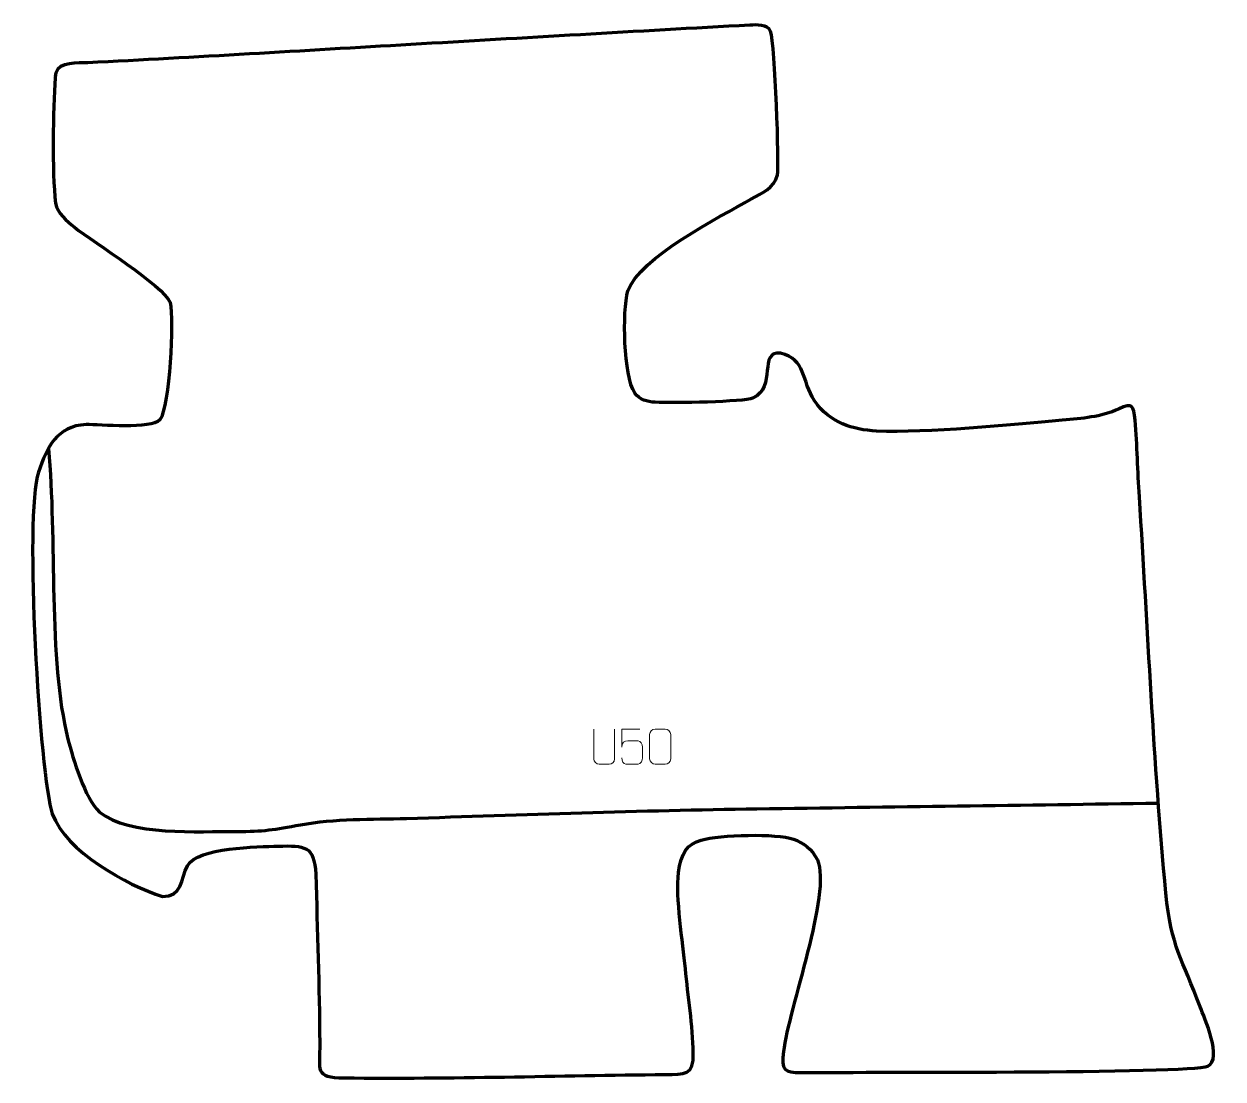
# Model space of a CAD drawing. Header units: millimetres. Extents: x 952 to 1810, y -46 to 709.
import ezdxf

# ---------------------------------------------------------------- set-up
doc = ezdxf.new("R2010")
doc.units = ezdxf.units.MM
doc.header["$MEASUREMENT"] = 0
doc.layers.add('layer 2', color=7, linetype='Continuous')
doc.layers.add('layer 3', color=7, linetype='Continuous')

msp = doc.modelspace()

# ---------------------------------------------------------------- linework, layer by layer
at = {"layer": 'layer 2', "color": 140, "lineweight": 158}
msp.add_open_spline([(969.9155, 405.226), (975.9882, 341.1094), (969.4406, 254.5431), (983.8347, 197.4137), (983.8347, 197.4137), (987.3955, 183.5664), (995.9237, 154.8977), (1006.2973, 145.2075), (1006.2973, 145.2075), (1027.8302, 127.9398), (1077.266, 131.5553), (1104.4548, 131.367), (1104.4548, 131.367), (1123.2151, 131.237), (1131.7288, 132.6904), (1149.9969, 136.1245), (1149.9969, 136.1245), (1174.1874, 140.672), (1201.1807, 139.8674), (1225.9294, 140.6674), (1225.9294, 140.6674), (1309.5429, 143.3699), (1392.7691, 146.4257), (1476.4222, 147.5975), (1476.4222, 147.5975), (1572.0604, 148.9373), (1667.6986, 150.2771), (1763.3368, 151.6169)], degree=3, knots=[0, 0, 0, 0, 0.125, 0.125, 0.125, 0.125, 0.25, 0.25, 0.25, 0.25, 0.375, 0.375, 0.375, 0.375, 0.5, 0.5, 0.5, 0.5, 0.625, 0.625, 0.625, 0.625, 0.75, 0.75, 0.75, 0.75, 1, 1, 1, 1], dxfattribs=at)
at = {"layer": 'layer 2', "color": 250, "lineweight": 9}
for points, knots in [([(1374.5373, 204.4607), (1374.5369, 198.9212), (1374.6327, 188.7194), (1374.6331, 183.179), (1374.6331, 183.179), (1374.4933, 180.9395), (1372.8161, 179.5133), (1370.6684, 179.5028), (1370.6684, 179.5028), (1368.3365, 179.5032), (1366.0046, 179.5032), (1363.6731, 179.5028), (1363.6731, 179.5028), (1361.7481, 179.4013), (1359.776, 181.2178), (1359.7872, 183.1623), (1359.7872, 183.1623), (1359.7875, 188.7242), (1359.8829, 198.8996), (1359.8825, 204.4607)], [0, 0, 0, 0, 0.16666667, 0.16666667, 0.16666667, 0.16666667, 0.33333333, 0.33333333, 0.33333333, 0.33333333, 0.5, 0.5, 0.5, 0.5, 0.66666667, 0.66666667, 0.66666667, 0.66666667, 1, 1, 1, 1]), ([(1392.6042, 204.4345), (1392.6042, 204.4345), (1379.7525, 204.4345), (1379.7525, 204.4345), (1379.7525, 204.4345), (1379.7528, 200.2039), (1379.7528, 195.973), (1379.7525, 191.7418), (1379.7525, 191.7418), (1379.7522, 195.0519), (1381.3832, 196.1237), (1384.1952, 196.1842), (1384.1952, 196.1842), (1386.6348, 196.1845), (1389.0743, 196.1845), (1391.5135, 196.1842), (1391.5135, 196.1842), (1393.1633, 196.191), (1394.6382, 193.8105), (1394.6667, 191.7418), (1394.6667, 191.7418), (1394.6664, 189.1545), (1394.6664, 186.5669), (1394.6667, 183.9792), (1394.6667, 183.9792), (1394.7129, 182.0198), (1393.2135, 179.5835), (1391.5876, 179.525), (1391.5876, 179.525), (1389.6311, 179.5253), (1384.7361, 179.5253), (1382.7791, 179.525), (1382.7791, 179.525), (1380.9336, 179.5162), (1379.8265, 181.481), (1379.8057, 184.0321)], [0, 0, 0, 0, 0.1, 0.1, 0.1, 0.1, 0.2, 0.2, 0.2, 0.2, 0.3, 0.3, 0.3, 0.3, 0.4, 0.4, 0.4, 0.4, 0.5, 0.5, 0.5, 0.5, 0.6, 0.6, 0.6, 0.6, 0.7, 0.7, 0.7, 0.7, 0.8, 0.8, 0.8, 0.8, 1, 1, 1, 1]), ([(1403.6294, 204.479), (1405.9955, 204.479), (1408.362, 204.479), (1410.7285, 204.479), (1410.7285, 204.479), (1412.709, 204.5146), (1414.735, 203.0203), (1414.7621, 200.5782), (1414.7621, 200.5782), (1414.7617, 194.8208), (1414.7617, 189.063), (1414.7621, 183.3048), (1414.7621, 183.3048), (1414.62, 180.9772), (1412.9136, 179.4949), (1410.7285, 179.4841), (1410.7285, 179.4841), (1408.3561, 179.4845), (1405.9837, 179.4845), (1403.6117, 179.4841), (1403.6117, 179.4841), (1401.6532, 179.3785), (1399.6468, 181.2664), (1399.6582, 183.2874), (1399.6582, 183.2874), (1399.6586, 189.068), (1399.6586, 194.8483), (1399.6582, 200.6281), (1399.6582, 200.6281), (1399.6625, 202.7701), (1401.4396, 204.4926), (1403.6294, 204.479)], [0, 0, 0, 0, 0.11111111, 0.11111111, 0.11111111, 0.11111111, 0.22222222, 0.22222222, 0.22222222, 0.22222222, 0.33333333, 0.33333333, 0.33333333, 0.33333333, 0.44444444, 0.44444444, 0.44444444, 0.44444444, 0.55555556, 0.55555556, 0.55555556, 0.55555556, 0.66666667, 0.66666667, 0.66666667, 0.66666667, 0.77777778, 0.77777778, 0.77777778, 0.77777778, 1, 1, 1, 1])]:
    msp.add_open_spline(points, degree=3, knots=knots, dxfattribs=at)
at = {"layer": 'layer 3', "color": 242, "lineweight": 158}
msp.add_open_spline([(1228.9291, 694.1511), (1309.7266, 698.7629), (1390.5515, 703.6895), (1471.3607, 707.9994), (1471.3607, 707.9994), (1475.8162, 708.237), (1484.1529, 708.8436), (1486.0553, 703.6713), (1486.0553, 703.6713), (1489.6082, 694.0115), (1492.2913, 606.6899), (1491.1402, 601.0439), (1491.1402, 601.0439), (1488.4774, 590.6984), (1480.6756, 588.5065), (1471.9368, 583.4767), (1471.9368, 583.4767), (1450.2697, 571.0842), (1392.0312, 541.4037), (1384.113, 517.9313), (1384.113, 517.9313), (1380.0763, 502.9009), (1381.0337, 457.531), (1389.0175, 444.8187), (1389.0175, 444.8187), (1392.5187, 440.0961), (1397.9288, 438.6187), (1403.664, 438.2885), (1403.664, 438.2885), (1416.5781, 437.5451), (1467.2852, 438.5638), (1473.3324, 441.2474), (1473.3324, 441.2474), (1490.814, 449.0053), (1477.15, 475.2848), (1493.235, 473.4598), (1493.235, 473.4598), (1511.6478, 469.007), (1508.2478, 453.7593), (1517.5202, 439.3707), (1517.5202, 439.3707), (1528.7467, 423.4067), (1544.7718, 418.5625), (1561.9153, 417.7425), (1561.9153, 417.7425), (1598.4382, 415.9954), (1657.5674, 422.2351), (1694.6742, 425.5029), (1694.6742, 425.5029), (1709.2096, 426.8482), (1721.88, 427.4748), (1735.3924, 433.6188), (1735.3924, 433.6188), (1744.7862, 437.8901), (1745.817, 436.2747), (1746.741, 425.4669), (1746.741, 425.4669), (1748.2264, 407.4596), (1748.6248, 388.8977), (1749.8018, 370.7201), (1749.8018, 370.7201), (1755.8636, 276.5043), (1759.8961, 181.1082), (1768.6869, 87.1979), (1768.6869, 87.1979), (1772.5477, 48.987), (1780.4837, 39.7191), (1793.2133, 5.9394), (1793.2133, 5.9394), (1796.3192, -2.0481), (1809.5848, -31.4509), (1798.6533, -36.5128), (1798.6533, -36.5128), (1786.9254, -41.9436), (1538.4739, -40.6136), (1508.1371, -41.0296), (1508.1371, -41.0296), (1495.6272, -41.2011), (1493.9023, -39.4168), (1495.4105, -26.0892), (1495.4105, -26.0892), (1498.8556, 4.3554), (1529.8891, 87.3266), (1519.6035, 111.0169), (1519.6035, 111.0169), (1515.8559, 118.7884), (1509.65, 123.3102), (1502.4243, 125.8446), (1502.4243, 125.8446), (1490.4921, 130.03), (1450.128, 129.1262), (1436.5164, 125.2124), (1436.5164, 125.2124), (1426.6981, 122.389), (1422.0462, 115.8973), (1420.3237, 101.9104), (1420.3237, 101.9104), (1418.1436, 84.208), (1423.4164, 52.0201), (1425.2122, 33.1515), (1425.2122, 33.1515), (1427.1773, 13.5773), (1430.4268, -7.6078), (1430.8733, -27.1198), (1430.8733, -27.1198), (1431.2449, -43.3544), (1425.0068, -42.2829), (1410.6857, -42.4481), (1410.6857, -42.4481), (1334.6036, -43.2276), (1257.2379, -45.7098), (1181.3807, -44.8941), (1181.3807, -44.8941), (1159.5372, -44.6593), (1163.9962, -39.5573), (1163.8434, -19.9425), (1163.8434, -19.9425), (1163.5308, 20.1783), (1162.1565, 60.6915), (1160.9898, 100.8187), (1160.9898, 100.8187), (1159.8364, 121.3448), (1153.1806, 121.292), (1134.0596, 120.8498), (1134.0596, 120.8498), (1119.9629, 120.4233), (1076.373, 120.0949), (1069.2305, 106.7889), (1069.2305, 106.7889), (1064.7349, 97.5041), (1065.1221, 84.0543), (1051.5355, 84.8923), (1051.5355, 84.8923), (1025.5422, 92.887), (982.404, 117.181), (972.6732, 143.8711), (972.6732, 143.8711), (963.4977, 170.8273), (952.4122, 357.8486), (962.825, 388.3728), (962.825, 388.3728), (968.9782, 406.1924), (975.7919, 421.1461), (996.7892, 422.4283), (996.7892, 422.4283), (1006.5124, 422.1842), (1043.7946, 419.1006), (1049.5779, 425.6932), (1049.5779, 425.6932), (1056.5959, 436.0439), (1059.7097, 496.9507), (1056.9154, 509.5872), (1056.9154, 509.5872), (1052.0315, 521.8911), (1002.6284, 552.0693), (988.4523, 563.5785), (988.4523, 563.5785), (983.2447, 567.8064), (975.9248, 573.6012), (975.0506, 580.6891), (975.0506, 580.6891), (972.1982, 603.8138), (973.1851, 647.1005), (974.7173, 670.4133), (974.7173, 670.4133), (974.7878, 671.4866), (974.8559, 672.7173), (975.1064, 673.7641), (975.1064, 673.7641), (977.7231, 682.0516), (990.8728, 680.7877), (998.1144, 681.1382), (998.1144, 681.1382), (1075.0329, 684.8618), (1152.0324, 689.762), (1228.9291, 694.1511)], degree=3, knots=[0, 0, 0, 0, 0.02222222, 0.02222222, 0.02222222, 0.02222222, 0.04444444, 0.04444444, 0.04444444, 0.04444444, 0.06666667, 0.06666667, 0.06666667, 0.06666667, 0.08888889, 0.08888889, 0.08888889, 0.08888889, 0.11111111, 0.11111111, 0.11111111, 0.11111111, 0.13333333, 0.13333333, 0.13333333, 0.13333333, 0.15555556, 0.15555556, 0.15555556, 0.15555556, 0.17777778, 0.17777778, 0.17777778, 0.17777778, 0.2, 0.2, 0.2, 0.2, 0.22222222, 0.22222222, 0.22222222, 0.22222222, 0.24444444, 0.24444444, 0.24444444, 0.24444444, 0.26666667, 0.26666667, 0.26666667, 0.26666667, 0.28888889, 0.28888889, 0.28888889, 0.28888889, 0.31111111, 0.31111111, 0.31111111, 0.31111111, 0.33333333, 0.33333333, 0.33333333, 0.33333333, 0.35555556, 0.35555556, 0.35555556, 0.35555556, 0.37777778, 0.37777778, 0.37777778, 0.37777778, 0.4, 0.4, 0.4, 0.4, 0.42222222, 0.42222222, 0.42222222, 0.42222222, 0.44444444, 0.44444444, 0.44444444, 0.44444444, 0.46666667, 0.46666667, 0.46666667, 0.46666667, 0.48888889, 0.48888889, 0.48888889, 0.48888889, 0.51111111, 0.51111111, 0.51111111, 0.51111111, 0.53333333, 0.53333333, 0.53333333, 0.53333333, 0.55555556, 0.55555556, 0.55555556, 0.55555556, 0.57777778, 0.57777778, 0.57777778, 0.57777778, 0.6, 0.6, 0.6, 0.6, 0.62222222, 0.62222222, 0.62222222, 0.62222222, 0.64444444, 0.64444444, 0.64444444, 0.64444444, 0.66666667, 0.66666667, 0.66666667, 0.66666667, 0.68888889, 0.68888889, 0.68888889, 0.68888889, 0.71111111, 0.71111111, 0.71111111, 0.71111111, 0.73333333, 0.73333333, 0.73333333, 0.73333333, 0.75555556, 0.75555556, 0.75555556, 0.75555556, 0.77777778, 0.77777778, 0.77777778, 0.77777778, 0.8, 0.8, 0.8, 0.8, 0.82222222, 0.82222222, 0.82222222, 0.82222222, 0.84444444, 0.84444444, 0.84444444, 0.84444444, 0.86666667, 0.86666667, 0.86666667, 0.86666667, 0.88888889, 0.88888889, 0.88888889, 0.88888889, 0.91111111, 0.91111111, 0.91111111, 0.91111111, 0.93333333, 0.93333333, 0.93333333, 0.93333333, 0.95555556, 0.95555556, 0.95555556, 0.95555556, 1, 1, 1, 1], dxfattribs=at)

doc.saveas('drawing.dxf')
